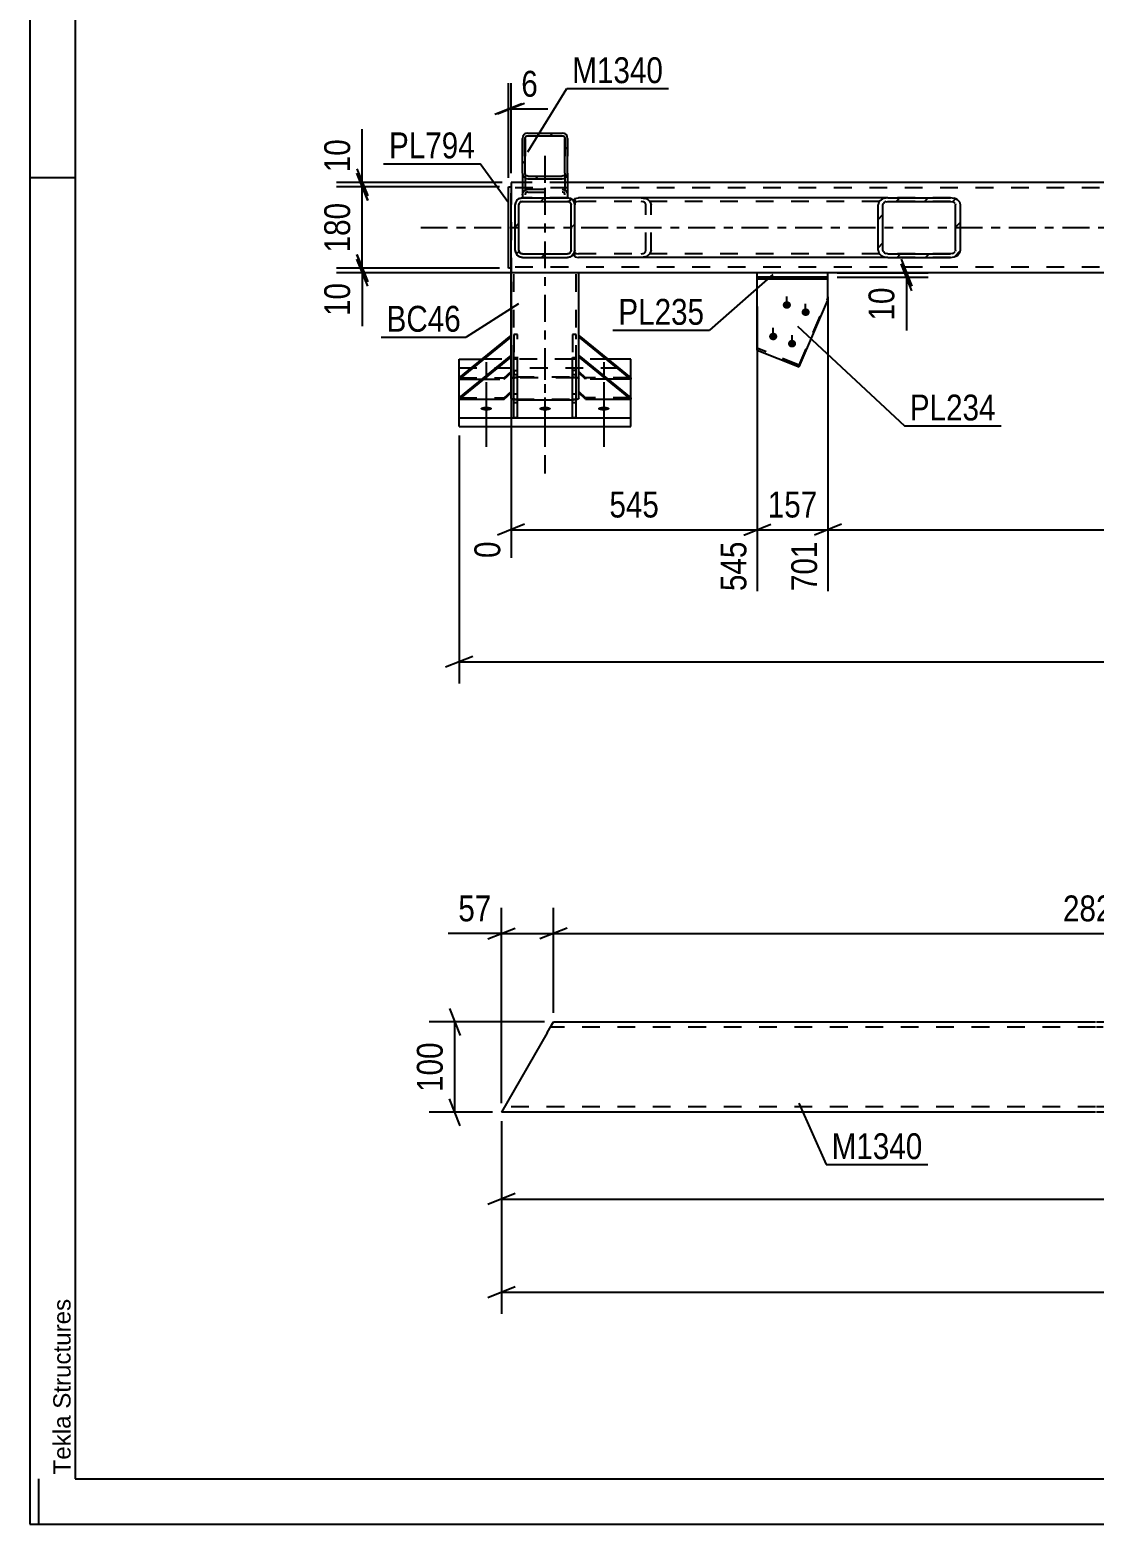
# Model space of a CAD drawing. Header units: millimetres. Extents: x 0 to 841, y 0 to 594.
# Drawn here: x 0 to 117.8, y 0 to 165.4 of the extents above; entities that cross this region are included whole.
import ezdxf

# ---------------------------------------------------------------- set-up
doc = ezdxf.new("R2010")
doc.units = ezdxf.units.MM
doc.linetypes.add('DXK_LINE_DOT2', pattern=[3.9198, 1.9599, -1.9599])
doc.linetypes.add('DXK_LINE_DOT3', pattern=[5.9187, 2.979, -0.9799, 0.9799, -0.9799])
doc.styles.add('Arial', font='arial.ttf', dxfattribs={"height": 0.2})
doc.styles.add('Arial Narrow', font='ARIALN.TTF', dxfattribs={"height": 0.2})

# ---------------------------------------------------------------- blocks, each defined once
blk = doc.blocks.new('Unknown-814407374-1129')
at = {"color": 5, "linetype": 'Continuous'}
for p, q in [((0, 594), (0, 0)), ((5, 589), (5, 5)), ((5, 149), (0, 149)), ((1, 0), (1, 5)), ((5, 5), (836, 5)), ((0, 0), (841, 0))]:
    blk.add_line(p, q, dxfattribs=at)
at = {"color": 174, "linetype": 'Continuous', "style": 'Arial'}
blk.add_text('Tekla Structures', height=1.9102, rotation=90, dxfattribs=at).set_placement((4.5, 5.5))
blk = doc.blocks.new('Part-814407374-3972 - 3832')
at = {"color": 7, "linetype": 'DXK_LINE_DOT2'}
for p, q in [((53.96, 131.65), (53.56, 131.65)), ((53.56, 131.65), (53.56, 127.21)), ((53.96, 127.21), (53.96, 131.65)), ((53.96, 128.92), (53.56, 128.92)), ((53.56, 127.66), (53.96, 127.66)), ((53.56, 127.21), (53.96, 127.21))]:
    blk.add_line(p, q, dxfattribs=at)
blk = doc.blocks.new('Part-814407374-3973 - 3832')
at = {"color": 2, "linetype": 'Continuous'}
for p, q in [((47.51, 126.85), (53.26, 131.55)), ((53.26, 131.41), (47.51, 126.72)), ((47.51, 126.72), (47.51, 126.85)), ((47.51, 126.72), (50.07, 126.72))]:
    blk.add_line(p, q, dxfattribs=at)
at = {"color": 7, "linetype": 'DXK_LINE_DOT2'}
for p, q in [((53.26, 127.42), (53.26, 131.55)), ((52.51, 126.85), (53.26, 127.56)), ((52.51, 126.72), (53.26, 127.42)), ((47.51, 126.85), (52.51, 126.85)), ((50.07, 126.72), (52.51, 126.72)), ((52.51, 126.72), (52.51, 126.85))]:
    blk.add_line(p, q, dxfattribs=at)
blk = doc.blocks.new('Part-814407374-3856 - 3832')
at = {"color": 7, "linetype": 'DXK_LINE_DOT2'}
for p, q in [((80.5, 137.99), (80.5, 138.01)), ((80.5, 138.01), (88.33, 138.01)), ((80.5, 137.99), (80.5, 138.01)), ((88.33, 137.99), (88.33, 138.01)), ((88.33, 137.99), (88.33, 138.01)), ((85.13, 128.27), (88.33, 135.67)), ((85.13, 128.27), (80.5, 130.13)), ((85.13, 128.06), (85.13, 128.27))]:
    blk.add_line(p, q, dxfattribs=at)
at = {"color": 2, "linetype": 'Continuous'}
for p, q in [((80.5, 129.93), (80.5, 137.99)), ((80.5, 137.81), (88.33, 137.81)), ((88.33, 135.46), (88.33, 137.99)), ((85.13, 128.06), (88.33, 135.46)), ((80.5, 129.93), (85.13, 128.06))]:
    blk.add_line(p, q, dxfattribs=at)
blk = doc.blocks.new('Bolt-814407374-3849 - 3832')
at = {"linetype": 'Continuous'}
for points in [[(83.78, 135.34), (83.87, 135.33), (83.96, 135.3), (84.04, 135.26), (84.11, 135.2), (84.17, 135.13), (84.21, 135.05), (84.23, 134.96), (84.23, 134.87), (84.21, 134.79), (84.17, 134.71), (84.11, 134.64), (84.04, 134.58), (83.96, 134.53), (83.87, 134.51), (83.78, 134.5), (83.68, 134.51), (83.6, 134.53), (83.51, 134.58), (83.44, 134.64), (83.39, 134.71), (83.35, 134.79), (83.33, 134.87), (83.33, 134.96), (83.35, 135.05), (83.39, 135.13), (83.44, 135.2), (83.51, 135.26), (83.6, 135.3), (83.68, 135.33)], [(85.86, 134.55), (85.96, 134.54), (86.05, 134.51), (86.13, 134.46), (86.2, 134.41), (86.25, 134.33), (86.29, 134.25), (86.31, 134.17), (86.31, 134.08), (86.29, 133.99), (86.25, 133.91), (86.2, 133.84), (86.13, 133.78), (86.05, 133.74), (85.96, 133.71), (85.86, 133.7), (85.77, 133.71), (85.68, 133.74), (85.6, 133.78), (85.53, 133.84), (85.47, 133.91), (85.43, 133.99), (85.42, 134.08), (85.42, 134.17), (85.43, 134.25), (85.47, 134.33), (85.53, 134.41), (85.6, 134.46), (85.68, 134.51), (85.77, 134.54)], [(82.27, 131.86), (82.37, 131.85), (82.46, 131.82), (82.54, 131.78), (82.61, 131.72), (82.66, 131.65), (82.7, 131.57), (82.72, 131.48), (82.72, 131.39), (82.7, 131.31), (82.66, 131.23), (82.61, 131.15), (82.54, 131.09), (82.46, 131.05), (82.37, 131.02), (82.27, 131.01), (82.18, 131.02), (82.09, 131.05), (82.01, 131.09), (81.94, 131.15), (81.88, 131.23), (81.84, 131.31), (81.82, 131.39), (81.82, 131.48), (81.84, 131.57), (81.88, 131.65), (81.94, 131.72), (82.01, 131.78), (82.09, 131.82), (82.18, 131.85)], [(84.36, 131.06), (84.45, 131.05), (84.54, 131.03), (84.62, 130.98), (84.69, 130.92), (84.75, 130.85), (84.78, 130.77), (84.8, 130.68), (84.8, 130.6), (84.78, 130.51), (84.75, 130.43), (84.69, 130.36), (84.62, 130.3), (84.54, 130.25), (84.45, 130.23), (84.36, 130.22), (84.26, 130.23), (84.17, 130.25), (84.09, 130.3), (84.02, 130.36), (83.97, 130.43), (83.93, 130.51), (83.91, 130.6), (83.91, 130.68), (83.93, 130.77), (83.97, 130.85), (84.02, 130.92), (84.09, 130.98), (84.17, 131.03), (84.26, 131.05)]]:
    blk.add_hatch(color=1, dxfattribs=at).paths.add_polyline_path(points)
at = {"color": 1, "linetype": 'Continuous'}
for p, q in [((83.78, 134.58), (83.78, 135.86)), ((85.86, 133.78), (85.86, 135.06)), ((82.27, 131.09), (82.27, 132.38)), ((84.36, 130.3), (84.36, 131.58))]:
    blk.add_line(p, q, dxfattribs=at)
blk = doc.blocks.new('Bolt-814407374-3850 - 3832')
at = {"linetype": 'Continuous'}
for points in [[(50.51, 123.23), (50.38, 123.23), (50.25, 123.25), (50.13, 123.27), (50.03, 123.3), (49.95, 123.34), (49.89, 123.38), (49.87, 123.43), (49.87, 123.47), (49.89, 123.52), (49.95, 123.56), (50.03, 123.6), (50.13, 123.63), (50.25, 123.65), (50.38, 123.67), (50.51, 123.67), (50.65, 123.67), (50.78, 123.65), (50.89, 123.63), (50.99, 123.6), (51.07, 123.56), (51.13, 123.52), (51.16, 123.47), (51.16, 123.43), (51.13, 123.38), (51.07, 123.34), (50.99, 123.3), (50.89, 123.27), (50.78, 123.25), (50.65, 123.23)], [(57.01, 123.23), (56.88, 123.23), (56.75, 123.25), (56.63, 123.27), (56.53, 123.3), (56.45, 123.34), (56.39, 123.38), (56.37, 123.43), (56.37, 123.47), (56.39, 123.52), (56.45, 123.56), (56.53, 123.6), (56.63, 123.63), (56.75, 123.65), (56.88, 123.67), (57.01, 123.67), (57.15, 123.67), (57.28, 123.65), (57.39, 123.63), (57.49, 123.6), (57.57, 123.56), (57.63, 123.52), (57.66, 123.47), (57.66, 123.43), (57.63, 123.38), (57.57, 123.34), (57.49, 123.3), (57.39, 123.27), (57.28, 123.25), (57.15, 123.23)], [(63.51, 123.23), (63.38, 123.23), (63.25, 123.25), (63.13, 123.27), (63.03, 123.3), (62.95, 123.34), (62.89, 123.38), (62.87, 123.43), (62.87, 123.47), (62.89, 123.52), (62.95, 123.56), (63.03, 123.6), (63.13, 123.63), (63.25, 123.65), (63.38, 123.67), (63.51, 123.67), (63.65, 123.67), (63.78, 123.65), (63.89, 123.63), (63.99, 123.6), (64.07, 123.56), (64.13, 123.52), (64.16, 123.47), (64.16, 123.43), (64.13, 123.38), (64.07, 123.34), (63.99, 123.3), (63.89, 123.27), (63.78, 123.25), (63.65, 123.23)]]:
    blk.add_hatch(color=1, dxfattribs=at).paths.add_polyline_path(points)
at = {"color": 1, "linetype": 'DXK_LINE_DOT2'}
for p, q in [((50.51, 128.6), (50.51, 123.67)), ((57.01, 128.6), (57.01, 123.67)), ((63.51, 128.6), (63.51, 123.67)), ((50.51, 126.38), (50.51, 121.44)), ((63.51, 126.38), (63.51, 121.44))]:
    blk.add_line(p, q, dxfattribs=at)
at = {"color": 1, "linetype": 'Continuous'}
for p, q in [((50.51, 124.15), (50.51, 119.22)), ((57.01, 124.15), (57.01, 119.22)), ((63.51, 124.15), (63.51, 119.22))]:
    blk.add_line(p, q, dxfattribs=at)
blk = doc.blocks.new('Part-814407374-3859 - 3832')
at = {"color": 2, "linetype": 'Continuous'}
for p, q in [((52.96, 138.99), (52.96, 147.99)), ((52.96, 147.99), (53.26, 147.99)), ((53.26, 138.99), (52.96, 138.99))]:
    blk.add_line(p, q, dxfattribs=at)
at = {"color": 7, "linetype": 'DXK_LINE_DOT2'}
blk.add_line((53.26, 147.99), (53.26, 138.99), dxfattribs=at)
blk = doc.blocks.new('Part-814407374-3874 - 3832')
at = {"color": 2, "linetype": 'Continuous'}
for p, q in [((80.5, 137.99), (80.5, 138.49)), ((88.33, 137.99), (80.5, 137.99)), ((88.33, 137.99), (88.33, 138.49))]:
    blk.add_line(p, q, dxfattribs=at)
at = {"color": 7, "linetype": 'DXK_LINE_DOT2'}
blk.add_line((88.33, 138.49), (80.5, 138.49), dxfattribs=at)
blk = doc.blocks.new('Part-814407374-3877 - 3832')
at = {"color": 2, "linetype": 'Continuous'}
for p, q in [((47.51, 121.48), (47.51, 128.92)), ((47.51, 128.92), (50.04, 128.92)), ((66.51, 128.92), (63.98, 128.92)), ((66.51, 121.48), (66.51, 128.92)), ((47.51, 122.42), (66.51, 122.42)), ((47.51, 121.48), (66.51, 121.48))]:
    blk.add_line(p, q, dxfattribs=at)
at = {"color": 7, "linetype": 'DXK_LINE_DOT2'}
for p, q in [((47.51, 127.98), (66.51, 127.98)), ((63.98, 128.92), (50.04, 128.92))]:
    blk.add_line(p, q, dxfattribs=at)
blk = doc.blocks.new('Part-814407374-3882 - 3832')
at = {"linetype": 'Continuous'}
h = blk.add_hatch(dxfattribs=at)
h.set_pattern_fill('', scale=0.7, style=0, pattern_type=0)
h.set_pattern_definition([(45, (59.1412, 148.9255), (-1.57154, 1.57154), [])])
h.paths.add_polyline_path([(58.91, 148.88), (59.14, 148.93), (59.34, 149.06), (59.47, 149.26), (59.51, 149.49), (59.51, 153.35), (59.47, 153.58), (59.34, 153.78), (59.14, 153.91), (58.91, 153.95), (55.11, 153.95), (54.88, 153.91), (54.69, 153.78), (54.56, 153.58), (54.51, 153.35), (54.51, 149.49), (54.56, 149.26), (54.69, 149.06), (54.88, 148.93), (55.11, 148.88)])
h.paths.add_polyline_path([(55, 149.21), (54.9, 149.27), (54.83, 149.37), (54.81, 149.49), (54.81, 153.35), (54.83, 153.46), (54.9, 153.56), (55, 153.63), (55.11, 153.65), (58.91, 153.65), (59.03, 153.63), (59.12, 153.56), (59.19, 153.46), (59.21, 153.35), (59.21, 149.49), (59.19, 149.37), (59.12, 149.27), (59.03, 149.21), (58.91, 149.18), (55.11, 149.18)])
at = {"color": 2, "linetype": 'Continuous'}
for p, q in [((55.11, 153.95), (54.88, 153.91)), ((55.11, 153.95), (58.91, 153.95)), ((59.14, 153.91), (58.91, 153.95)), ((54.56, 153.58), (54.51, 153.35)), ((54.51, 149.49), (54.51, 153.35)), ((54.81, 153.35), (54.83, 153.46)), ((54.81, 149.49), (54.81, 153.35)), ((54.83, 153.46), (54.9, 153.56)), ((54.9, 153.56), (55, 153.63)), ((55, 153.63), (55.11, 153.65)), ((55.11, 153.65), (58.91, 153.65)), ((58.91, 153.65), (59.03, 153.63)), ((59.03, 153.63), (59.12, 153.56)), ((59.12, 153.56), (59.19, 153.46)), ((59.19, 153.46), (59.21, 153.35)), ((59.21, 149.49), (59.21, 153.35)), ((59.51, 153.35), (59.47, 153.58)), ((59.51, 149.49), (59.51, 153.35)), ((54.51, 149.49), (54.51, 146.79)), ((54.51, 149.49), (54.56, 149.26)), ((54.83, 149.37), (54.81, 149.49)), ((54.9, 149.27), (54.83, 149.37)), ((54.88, 148.93), (55.11, 148.88)), ((55, 149.21), (54.9, 149.27)), ((55.11, 149.18), (55, 149.21)), ((55.11, 149.18), (58.91, 149.18)), ((55.11, 148.88), (58.91, 148.88)), ((59.03, 149.21), (58.91, 149.18)), ((58.91, 148.88), (59.14, 148.93)), ((59.12, 149.27), (59.03, 149.21)), ((59.19, 149.37), (59.12, 149.27)), ((59.21, 149.49), (59.19, 149.37)), ((59.47, 149.26), (59.51, 149.49)), ((59.51, 149.49), (59.51, 146.79))]:
    blk.add_line(p, q, dxfattribs=at)
at = {"color": 7, "linetype": 'DXK_LINE_DOT2'}
for p, q in [((54.51, 153.35), (54.51, 149.49)), ((54.81, 153.35), (54.81, 146.79)), ((59.21, 153.35), (59.21, 146.79)), ((59.51, 153.35), (59.51, 149.49)), ((54.51, 147.11), (54.56, 147.34)), ((54.83, 147.23), (54.81, 147.11)), ((54.9, 147.33), (54.83, 147.23)), ((54.88, 147.67), (55.11, 147.72)), ((55, 147.39), (54.9, 147.33)), ((55.11, 147.41), (55, 147.39)), ((55.11, 147.72), (58.91, 147.72)), ((55.11, 147.41), (58.91, 147.41)), ((58.91, 147.72), (59.14, 147.67)), ((59.03, 147.39), (58.91, 147.41)), ((59.12, 147.33), (59.03, 147.39)), ((59.19, 147.23), (59.12, 147.33)), ((59.21, 147.11), (59.19, 147.23)), ((59.47, 147.34), (59.51, 147.11)), ((59.51, 146.79), (54.51, 146.79))]:
    blk.add_line(p, q, dxfattribs=at)
at = {"color": 7, "linetype": 'DXK_LINE_DOT3'}
blk.add_line((57.01, 151.42), (57.01, 145.07), dxfattribs=at)
at = {"color": 2, "linetype": 'Continuous'}
for centre, start, end in [((55.12, 153.35), 112.9298, 157.9253), ((58.91, 153.35), 22.0747, 67.0702), ((55.12, 149.48), 202.0747, 247.0702), ((58.91, 149.48), 292.9298, 337.9253)]:
    blk.add_arc(centre, 0.605, start, end, dxfattribs=at)
at = {"color": 7, "linetype": 'DXK_LINE_DOT2'}
for centre, start, end in [((55.12, 147.12), 112.9298, 157.9253), ((58.91, 147.12), 22.0747, 67.0702)]:
    blk.add_arc(centre, 0.605, start, end, dxfattribs=at)
blk = doc.blocks.new('Part-814407374-3922 - 3832')
at = {"color": 7, "linetype": 'DXK_LINE_DOT3'}
blk.add_line((57.01, 147.88), (57.01, 116.28), dxfattribs=at)
at = {"color": 2, "linetype": 'Continuous'}
for p, q in [((53.26, 129.29), (53.26, 138.49)), ((60.76, 129.29), (60.76, 138.49)), ((53.26, 124.6), (53.26, 125.2)), ((53.31, 124.52), (53.26, 124.6)), ((53.44, 124.45), (53.31, 124.52)), ((53.56, 124.42), (53.44, 124.45)), ((60.06, 124.39), (53.96, 124.39)), ((60.59, 124.45), (60.46, 124.42)), ((60.72, 124.52), (60.59, 124.45)), ((60.76, 124.6), (60.72, 124.52)), ((60.76, 124.6), (60.76, 125.2))]:
    blk.add_line(p, q, dxfattribs=at)
at = {"color": 7, "linetype": 'DXK_LINE_DOT2'}
for p, q in [((60.76, 138.49), (53.26, 138.49)), ((53.56, 124.6), (53.56, 138.49)), ((60.46, 124.6), (60.46, 138.49)), ((53.26, 125.2), (53.26, 129.29)), ((60.76, 125.2), (60.76, 129.29)), ((53.26, 126.75), (53.31, 126.83)), ((53.31, 126.83), (53.44, 126.9)), ((53.44, 126.9), (53.63, 126.94)), ((53.58, 126.79), (53.56, 126.75)), ((53.65, 126.82), (53.58, 126.79)), ((53.63, 126.94), (53.86, 126.96)), ((53.75, 126.84), (53.65, 126.82)), ((53.86, 126.85), (53.75, 126.84)), ((53.86, 126.96), (60.16, 126.96)), ((60.16, 126.85), (53.86, 126.85)), ((60.16, 126.96), (60.39, 126.94)), ((60.28, 126.84), (60.16, 126.85)), ((60.37, 126.82), (60.28, 126.84)), ((60.44, 126.79), (60.37, 126.82)), ((60.39, 126.94), (60.59, 126.9)), ((60.46, 126.75), (60.44, 126.79)), ((60.59, 126.9), (60.72, 126.83)), ((60.72, 126.83), (60.76, 126.75)), ((53.56, 124.6), (53.58, 124.56)), ((53.63, 124.41), (53.56, 124.42)), ((53.58, 124.56), (53.65, 124.52)), ((53.86, 124.39), (53.63, 124.41)), ((53.65, 124.52), (53.75, 124.5)), ((53.75, 124.5), (53.86, 124.49)), ((53.86, 124.49), (60.16, 124.49)), ((53.96, 124.39), (53.86, 124.39)), ((60.16, 124.39), (60.06, 124.39)), ((60.16, 124.49), (60.28, 124.5)), ((60.39, 124.41), (60.16, 124.39)), ((60.28, 124.5), (60.37, 124.52)), ((60.37, 124.52), (60.44, 124.56)), ((60.46, 124.42), (60.39, 124.41)), ((60.44, 124.56), (60.46, 124.6))]:
    blk.add_line(p, q, dxfattribs=at)
blk = doc.blocks.new('Part-814407374-3927 - 3832')
at = {"color": 2, "linetype": 'Continuous'}
for p, q in [((53.26, 148.49), (53.26, 147.29)), ((54.51, 148.49), (53.26, 148.49)), ((53.26, 139.69), (53.26, 147.29)), ((220.31, 148.49), (59.51, 148.49)), ((233.91, 148.49), (220.41, 148.49)), ((53.26, 138.49), (53.26, 139.69)), ((220.31, 138.49), (53.26, 138.49)), ((227.91, 138.49), (220.41, 138.49)), ((233.91, 138.49), (233.16, 138.49))]:
    blk.add_line(p, q, dxfattribs=at)
at = {"color": 7, "linetype": 'DXK_LINE_DOT2'}
for p, q in [((53.26, 148.49), (53.26, 148.13)), ((220.31, 147.89), (53.26, 147.89)), ((59.51, 148.49), (54.51, 148.49)), ((233.91, 147.89), (220.41, 147.89)), ((233.91, 148.49), (233.91, 138.49)), ((53.26, 139.69), (53.26, 138.58)), ((220.31, 139.09), (53.26, 139.09)), ((233.91, 139.09), (220.41, 139.09)), ((233.16, 138.49), (227.91, 138.49))]:
    blk.add_line(p, q, dxfattribs=at)
at = {"color": 7, "linetype": 'DXK_LINE_DOT3'}
for p, q in [((43.26, 143.49), (220.31, 143.49)), ((220.41, 143.49), (243.91, 143.49))]:
    blk.add_line(p, q, dxfattribs=at)
blk = doc.blocks.new('Part-814407374-3944 - 3832')
at = {"linetype": 'Continuous'}
h = blk.add_hatch(dxfattribs=at)
h.set_pattern_fill('', scale=0.7, style=0, pattern_type=0)
h.set_pattern_definition([(45, (102.3138, 140.2461), (-1.57154, 1.57154), [])])
h.paths.add_polyline_path([(101.89, 140.19), (102.31, 140.25), (102.67, 140.42), (102.91, 140.68), (103, 140.99), (103, 145.99), (102.91, 146.29), (102.67, 146.55), (102.31, 146.72), (101.89, 146.79), (94.97, 146.79), (94.55, 146.72), (94.19, 146.55), (93.95, 146.29), (93.87, 145.99), (93.87, 140.99), (93.95, 140.68), (94.19, 140.42), (94.55, 140.25), (94.97, 140.19)])
h.paths.add_polyline_path([(94.76, 140.62), (94.58, 140.7), (94.46, 140.83), (94.42, 140.99), (94.42, 145.99), (94.46, 146.14), (94.58, 146.27), (94.76, 146.35), (94.97, 146.39), (101.89, 146.39), (102.1, 146.35), (102.28, 146.27), (102.4, 146.14), (102.44, 145.99), (102.44, 140.99), (102.4, 140.83), (102.28, 140.7), (102.1, 140.62), (101.89, 140.59), (94.97, 140.59)])
at = {"color": 2, "linetype": 'Continuous'}
for p, q in [((60.3, 146.72), (60.72, 146.79)), ((60.31, 146.25), (60.3, 146.72)), ((60.31, 146.55), (60.3, 146.72)), ((60.31, 146.55), (60.31, 145.99)), ((94.97, 146.79), (60.72, 146.79)), ((93.95, 146.29), (93.87, 145.99)), ((93.87, 140.99), (93.87, 145.99)), ((94.42, 145.99), (94.46, 146.14)), ((94.42, 140.99), (94.42, 145.99)), ((94.97, 146.79), (94.55, 146.72)), ((94.76, 146.35), (94.97, 146.39)), ((94.97, 146.79), (101.89, 146.79)), ((94.97, 146.39), (101.89, 146.39)), ((102.31, 146.72), (101.89, 146.79)), ((101.89, 146.39), (102.1, 146.35)), ((102.4, 146.14), (102.44, 145.99)), ((102.44, 140.99), (102.44, 145.99)), ((103, 145.99), (102.91, 146.29)), ((103, 140.99), (103, 145.99)), ((60.3, 140.25), (60.31, 140.72)), ((60.31, 140.68), (60.31, 140.99)), ((60.31, 140.42), (60.31, 140.68)), ((93.87, 140.99), (93.95, 140.68)), ((94.46, 140.83), (94.42, 140.99)), ((94.97, 140.59), (94.76, 140.62)), ((94.97, 140.59), (101.89, 140.59)), ((102.1, 140.62), (101.89, 140.59)), ((102.44, 140.99), (102.4, 140.83)), ((102.91, 140.68), (103, 140.99)), ((60.3, 140.25), (60.31, 140.42)), ((60.3, 140.25), (60.72, 140.19)), ((94.97, 140.19), (60.72, 140.19)), ((94.55, 140.25), (94.97, 140.19)), ((94.97, 140.19), (101.89, 140.19)), ((101.89, 140.19), (102.31, 140.25))]:
    blk.add_line(p, q, dxfattribs=at)
at = {"color": 7, "linetype": 'DXK_LINE_DOT2'}
for p, q in [((60.33, 146.27), (60.31, 146.25)), ((60.31, 140.99), (60.31, 145.99)), ((60.51, 146.35), (60.33, 146.27)), ((60.72, 146.39), (60.51, 146.35)), ((101.89, 146.39), (60.72, 146.39)), ((67.64, 146.79), (68.06, 146.72)), ((67.85, 146.35), (67.64, 146.39)), ((68.19, 145.99), (68.15, 146.14)), ((68.19, 140.99), (68.19, 145.99)), ((68.66, 146.29), (68.75, 145.99)), ((68.75, 140.99), (68.75, 145.99)), ((101.89, 146.79), (94.97, 146.79)), ((60.31, 140.72), (60.33, 140.7)), ((60.33, 140.7), (60.51, 140.62)), ((60.51, 140.62), (60.72, 140.59)), ((101.89, 140.59), (60.72, 140.59)), ((67.64, 140.59), (67.85, 140.62)), ((68.15, 140.83), (68.19, 140.99)), ((68.75, 140.99), (68.66, 140.68)), ((68.06, 140.25), (67.64, 140.19)), ((101.89, 140.19), (94.97, 140.19))]:
    blk.add_line(p, q, dxfattribs=at)
for centre, radius, start, end in [((67.73, 145.87), 0.505, 32.6712, 75.6111), ((67.81, 145.75), 1.01, 32.6712, 75.6111), ((67.73, 141.1), 0.505, 284.3889, 327.3288), ((67.81, 141.22), 1.01, 284.3889, 327.3288)]:
    blk.add_arc(centre, radius, start, end, dxfattribs=at)
at = {"color": 2, "linetype": 'Continuous'}
for centre, radius, start, end in [((94.8, 145.75), 1.01, 104.3889, 147.3288), ((94.89, 145.87), 0.505, 104.3889, 147.3288), ((101.98, 145.87), 0.505, 32.6712, 75.6111), ((102.06, 145.75), 1.01, 32.6712, 75.6111), ((94.8, 141.22), 1.01, 212.6712, 255.6111), ((94.89, 141.1), 0.505, 212.6712, 255.6111), ((101.98, 141.1), 0.505, 284.3889, 327.3288), ((102.06, 141.22), 1.01, 284.3889, 327.3288)]:
    blk.add_arc(centre, radius, start, end, dxfattribs=at)
blk = doc.blocks.new('Part-814407374-3948 - 3832')
at = {"linetype": 'Continuous'}
h = blk.add_hatch(dxfattribs=at)
h.set_pattern_fill('', scale=0.7, style=0, pattern_type=0)
h.set_pattern_definition([(45, (59.8178, 140.2461), (-1.57154, 1.57154), [])])
h.paths.add_polyline_path([(59.51, 140.19), (59.82, 140.25), (60.08, 140.42), (60.25, 140.68), (60.31, 140.99), (60.31, 145.99), (60.25, 146.29), (60.08, 146.55), (59.82, 146.72), (59.51, 146.79), (54.51, 146.79), (54.21, 146.72), (53.95, 146.55), (53.77, 146.29), (53.71, 145.99), (53.71, 140.99), (53.77, 140.68), (53.95, 140.42), (54.21, 140.25), (54.51, 140.19)])
h.paths.add_polyline_path([(54.36, 140.62), (54.23, 140.7), (54.14, 140.83), (54.11, 140.99), (54.11, 145.99), (54.14, 146.14), (54.23, 146.27), (54.36, 146.35), (54.51, 146.39), (59.51, 146.39), (59.66, 146.35), (59.79, 146.27), (59.88, 146.14), (59.91, 145.99), (59.91, 140.99), (59.88, 140.83), (59.79, 140.7), (59.66, 140.62), (59.51, 140.59), (54.51, 140.59)])
at = {"color": 7, "linetype": 'DXK_LINE_DOT2'}
for p, q in [((53.71, 145.99), (53.77, 146.29)), ((53.71, 140.99), (53.71, 145.99)), ((54.14, 146.14), (54.11, 145.99)), ((54.11, 140.99), (54.11, 145.99)), ((54.21, 146.72), (54.51, 146.79)), ((54.51, 146.39), (54.36, 146.35)), ((54.51, 146.79), (59.51, 146.79)), ((54.51, 146.39), (59.51, 146.39)), ((59.51, 146.79), (59.82, 146.72)), ((59.66, 146.35), (59.51, 146.39)), ((59.91, 145.99), (59.88, 146.14)), ((59.91, 140.99), (59.91, 145.99)), ((60.25, 146.29), (60.31, 145.99)), ((60.31, 140.99), (60.31, 145.99)), ((53.77, 140.68), (53.71, 140.99)), ((54.11, 140.99), (54.14, 140.83)), ((54.36, 140.62), (54.51, 140.59)), ((54.51, 140.59), (59.51, 140.59)), ((59.51, 140.59), (59.66, 140.62)), ((59.88, 140.83), (59.91, 140.99)), ((60.31, 140.99), (60.25, 140.68)), ((54.51, 140.19), (54.21, 140.25)), ((54.51, 140.19), (59.51, 140.19)), ((59.82, 140.25), (59.51, 140.19))]:
    blk.add_line(p, q, dxfattribs=at)
at = {"color": 2, "linetype": 'Continuous'}
for p, q in [((53.77, 146.29), (53.71, 145.99)), ((53.71, 140.99), (53.71, 145.99)), ((54.11, 145.99), (54.14, 146.14)), ((54.11, 140.99), (54.11, 145.99)), ((54.51, 146.79), (54.21, 146.72)), ((54.36, 146.35), (54.51, 146.39)), ((54.51, 146.79), (59.51, 146.79)), ((54.51, 146.39), (59.51, 146.39)), ((59.82, 146.72), (59.51, 146.79)), ((59.51, 146.39), (59.66, 146.35)), ((59.88, 146.14), (59.91, 145.99)), ((59.91, 140.99), (59.91, 145.99)), ((60.31, 145.99), (60.25, 146.29)), ((60.31, 140.99), (60.31, 145.99)), ((53.71, 140.99), (53.77, 140.68)), ((54.14, 140.83), (54.11, 140.99)), ((54.51, 140.59), (54.36, 140.62)), ((54.51, 140.59), (59.51, 140.59)), ((59.66, 140.62), (59.51, 140.59)), ((59.91, 140.99), (59.88, 140.83)), ((60.25, 140.68), (60.31, 140.99)), ((54.21, 140.25), (54.51, 140.19)), ((54.51, 140.19), (59.51, 140.19)), ((59.51, 140.19), (59.82, 140.25))]:
    blk.add_line(p, q, dxfattribs=at)
at = {"color": 7, "linetype": 'DXK_LINE_DOT2'}
for centre, radius, start, end in [((54.51, 145.99), 0.8, 112.5, 157.5), ((54.51, 145.99), 0.4, 112.5, 157.5), ((59.51, 145.99), 0.4, 22.5, 67.5), ((59.51, 145.99), 0.8, 22.5, 67.5), ((54.51, 140.99), 0.8, 202.5, 247.5), ((54.51, 140.99), 0.4, 202.5, 247.5), ((59.51, 140.99), 0.4, 292.5, 337.5), ((59.51, 140.99), 0.8, 292.5, 337.5)]:
    blk.add_arc(centre, radius, start, end, dxfattribs=at)
at = {"color": 2, "linetype": 'Continuous'}
for centre, radius, start, end in [((54.51, 145.99), 0.8, 112.5, 157.5), ((54.51, 145.99), 0.4, 112.5, 157.5), ((59.51, 145.99), 0.4, 22.5, 67.5), ((59.51, 145.99), 0.8, 22.5, 67.5), ((54.51, 140.99), 0.8, 202.5, 247.5), ((54.51, 140.99), 0.4, 202.5, 247.5), ((59.51, 140.99), 0.4, 292.5, 337.5), ((59.51, 140.99), 0.8, 292.5, 337.5)]:
    blk.add_arc(centre, radius, start, end, dxfattribs=at)
blk = doc.blocks.new('Part-814407374-3954 - 3832')
at = {"color": 2, "linetype": 'Continuous'}
for p, q in [((60.76, 129.33), (66.51, 124.63)), ((60.76, 125.2), (60.76, 129.29)), ((66.51, 124.49), (60.76, 129.19)), ((61.51, 124.49), (60.76, 125.2)), ((61.51, 124.49), (66.51, 124.49)), ((66.51, 124.63), (66.51, 124.49))]:
    blk.add_line(p, q, dxfattribs=at)
at = {"color": 7, "linetype": 'DXK_LINE_DOT2'}
for p, q in [((60.76, 129.33), (60.76, 129.29)), ((60.76, 129.29), (60.76, 129.33)), ((60.76, 125.33), (61.51, 124.63)), ((66.51, 124.63), (61.51, 124.63)), ((61.51, 124.63), (61.51, 124.49))]:
    blk.add_line(p, q, dxfattribs=at)
blk = doc.blocks.new('Part-814407374-3959 - 3832')
at = {"color": 2, "linetype": 'Continuous'}
for p, q in [((47.51, 124.63), (53.26, 129.33)), ((53.26, 129.19), (47.51, 124.49)), ((53.26, 125.2), (53.26, 129.29)), ((47.51, 124.49), (47.51, 124.63)), ((47.51, 124.49), (52.51, 124.49)), ((52.51, 124.49), (53.26, 125.2))]:
    blk.add_line(p, q, dxfattribs=at)
at = {"color": 7, "linetype": 'DXK_LINE_DOT2'}
for p, q in [((53.26, 129.33), (53.26, 129.29)), ((53.26, 129.29), (53.26, 129.33)), ((47.51, 124.63), (52.51, 124.63)), ((52.51, 124.63), (53.26, 125.33)), ((52.51, 124.49), (52.51, 124.63))]:
    blk.add_line(p, q, dxfattribs=at)
blk = doc.blocks.new('Part-814407374-3963 - 3832')
at = {"color": 2, "linetype": 'Continuous'}
for p, q in [((60.06, 122.42), (60.06, 129.09)), ((60.06, 129.09), (60.46, 129.09)), ((60.46, 122.42), (60.46, 129.09)), ((60.46, 122.42), (60.06, 122.42))]:
    blk.add_line(p, q, dxfattribs=at)
at = {"color": 7, "linetype": 'DXK_LINE_DOT2'}
for p, q in [((60.06, 125.09), (60.46, 125.09)), ((60.06, 124.13), (60.46, 124.13))]:
    blk.add_line(p, q, dxfattribs=at)
blk = doc.blocks.new('Part-814407374-3966 - 3832')
at = {"color": 2, "linetype": 'Continuous'}
for p, q in [((53.56, 122.42), (53.56, 129.09)), ((53.56, 129.09), (53.96, 129.09)), ((53.96, 122.42), (53.96, 129.09)), ((53.96, 122.42), (53.56, 122.42))]:
    blk.add_line(p, q, dxfattribs=at)
at = {"color": 7, "linetype": 'DXK_LINE_DOT2'}
for p, q in [((53.56, 125.09), (53.96, 125.09)), ((53.56, 124.13), (53.96, 124.13))]:
    blk.add_line(p, q, dxfattribs=at)
blk = doc.blocks.new('Part-814407374-3969 - 3832')
at = {"color": 7, "linetype": 'DXK_LINE_DOT2'}
for p, q in [((60.46, 131.65), (60.06, 131.65)), ((60.06, 131.65), (60.06, 127.21)), ((60.46, 127.21), (60.46, 131.65)), ((60.46, 128.92), (60.06, 128.92)), ((60.46, 127.66), (60.06, 127.66)), ((60.06, 127.21), (60.46, 127.21))]:
    blk.add_line(p, q, dxfattribs=at)
blk = doc.blocks.new('Part-814407374-3974 - 3832')
at = {"color": 2, "linetype": 'Continuous'}
for p, q in [((60.76, 131.55), (66.51, 126.85)), ((66.51, 126.72), (60.76, 131.41)), ((66.51, 126.72), (63.96, 126.72)), ((66.51, 126.85), (66.51, 126.72))]:
    blk.add_line(p, q, dxfattribs=at)
at = {"color": 7, "linetype": 'DXK_LINE_DOT2'}
for p, q in [((60.76, 127.42), (60.76, 131.55)), ((60.76, 127.56), (61.51, 126.85)), ((61.51, 126.72), (60.76, 127.42)), ((66.51, 126.85), (61.51, 126.85)), ((61.51, 126.85), (61.51, 126.72)), ((63.96, 126.72), (61.51, 126.72))]:
    blk.add_line(p, q, dxfattribs=at)
blk = doc.blocks.new('Part-814407374-18674 - 18673')
at = {"color": 2, "linetype": 'Continuous'}
for p, q in [((57.26, 54.38), (57.95, 55.58)), ((57.95, 55.58), (117.95, 55.58)), ((118.05, 55.58), (178.05, 55.58)), ((224.92, 47.42), (178.05, 55.58)), ((57.26, 54.38), (52.2, 45.58)), ((224.92, 47.42), (224.6, 45.58)), ((117.95, 45.58), (52.2, 45.58)), ((224.6, 45.58), (118.05, 45.58))]:
    blk.add_line(p, q, dxfattribs=at)
at = {"color": 7, "linetype": 'DXK_LINE_DOT2'}
for p, q in [((117.95, 54.98), (57.6, 54.98)), ((57.74, 55.22), (57.95, 55.58)), ((181.49, 54.98), (118.05, 54.98)), ((117.95, 46.18), (52.55, 46.18)), ((224.71, 46.18), (118.05, 46.18))]:
    blk.add_line(p, q, dxfattribs=at)
blk = doc.blocks.new('StraightDimension-814407374-4121 - 3832')
at = {"color": 7, "linetype": 'Continuous'}
for p, q in [((51.96, 138.99), (33.94, 138.99)), ((36.19, 140.49), (37.39, 137.49)), ((37.39, 136.99), (36.19, 139.99)), ((36.79, 138.49), (36.79, 138.99)), ((163.54, 138.49), (33.94, 138.49))]:
    blk.add_line(p, q, dxfattribs=at)
at = {"color": 0}
blk.add_wipeout([(36.04, 137.96), (31.84, 137.96), (31.84, 133.1), (36.04, 133.1)], dxfattribs=at)
at = {"color": 7, "linetype": 'Continuous'}
blk.add_line((36.79, 138.49), (36.79, 132.58), dxfattribs=at)
blk.add_line((36.79, 138.49), (36.79, 132.58), dxfattribs=at)
at = {"color": 3, "style": 'Arial Narrow'}
blk.add_text('10', height=2.863, rotation=90.0002, dxfattribs=at).set_placement((35.44, 133.7))
blk = doc.blocks.new('StraightDimension-814407374-20955 - 3832')
at = {"color": 7, "linetype": 'Continuous'}
for p, q in [((52.96, 148.99), (52.96, 159.47)), ((53.26, 149.49), (53.26, 159.47)), ((51.46, 156.02), (54.46, 157.22)), ((54.76, 157.22), (51.76, 156.02)), ((52.96, 156.62), (53.26, 156.62))]:
    blk.add_line(p, q, dxfattribs=at)
at = {"color": 0}
blk.add_wipeout([(56.81, 157.37), (56.81, 161.57), (53.79, 161.57), (53.79, 157.37)], dxfattribs=at)
at = {"color": 7, "linetype": 'Continuous'}
blk.add_line((53.26, 156.62), (57.34, 156.62), dxfattribs=at)
blk.add_line((53.26, 156.62), (57.34, 156.62), dxfattribs=at)
at = {"color": 3, "style": 'Arial Narrow'}
blk.add_text('6', height=2.86, dxfattribs=at).set_placement((54.39, 157.97))
blk = doc.blocks.new('StraightDimension-814407374-4115 - 3832')
at = {"color": 7, "linetype": 'Continuous'}
for p, q in [((235.16, 131.49), (235.16, 93.03)), ((47.51, 120.48), (47.51, 93.03)), ((49.01, 96.03), (46.01, 94.83)), ((233.66, 94.83), (236.66, 96.03)), ((47.51, 95.43), (235.16, 95.43))]:
    blk.add_line(p, q, dxfattribs=at)
at = {"color": 0}
blk.add_wipeout([(146.38, 96.18), (146.38, 100.38), (136.29, 100.38), (136.29, 96.18)], dxfattribs=at)
at = {"color": 3, "style": 'Arial'}
blk.add_text('4591', height=2.865, dxfattribs=at).set_placement((136.89, 96.78))
blk = doc.blocks.new('StraightDimension-814407374-21122 - 3832')
at = {"color": 7, "linetype": 'Continuous'}
for p, q in [((88.33, 135.84), (88.33, 103.26)), ((80.5, 134.75), (80.5, 103.26)), ((79, 109.45), (82, 110.65)), ((80.5, 110.05), (88.33, 110.05)), ((89.83, 110.65), (86.83, 109.45))]:
    blk.add_line(p, q, dxfattribs=at)
at = {"color": 0}
blk.add_wipeout([(87.76, 110.8), (87.76, 115), (81.07, 115), (81.07, 110.8)], dxfattribs=at)
at = {"color": 0, "linetype": 'Continuous'}
blk.add_wipeout([(87.73, 109.35), (83.53, 109.35), (83.53, 102.66), (87.73, 102.66)], dxfattribs=at)
at = {"color": 3, "style": 'Arial Narrow'}
blk.add_text('157', height=2.863, dxfattribs=at).set_placement((81.67, 111.4))
at = {"color": 3, "linetype": 'Continuous', "style": 'Arial Narrow'}
blk.add_text('701', height=2.863, rotation=90.0002, dxfattribs=at).set_placement((87.13, 103.26))
blk = doc.blocks.new('StraightDimension-814407374-4142 - 3832')
at = {"color": 7, "linetype": 'Continuous'}
for p, q in [((36.19, 149.99), (37.39, 146.99)), ((37.39, 146.49), (36.19, 149.49)), ((52.26, 148.49), (33.94, 148.49)), ((51.96, 147.99), (33.94, 147.99)), ((36.79, 147.99), (36.79, 148.49))]:
    blk.add_line(p, q, dxfattribs=at)
at = {"color": 0}
blk.add_wipeout([(36.04, 153.87), (31.84, 153.87), (31.84, 149.01), (36.04, 149.01)], dxfattribs=at)
at = {"color": 7, "linetype": 'Continuous'}
blk.add_line((36.79, 148.49), (36.79, 154.39), dxfattribs=at)
blk.add_line((36.79, 148.49), (36.79, 154.39), dxfattribs=at)
at = {"color": 3, "style": 'Arial Narrow'}
blk.add_text('10', height=2.863, rotation=90.0002, dxfattribs=at).set_placement((35.44, 149.61))
blk = doc.blocks.new('StraightDimension-814407374-4132 - 3832')
at = {"color": 7, "linetype": 'Continuous'}
for p, q in [((36.19, 149.49), (37.39, 146.49)), ((51.96, 147.99), (33.94, 147.99)), ((36.79, 138.99), (36.79, 147.99)), ((51.96, 138.99), (33.94, 138.99)), ((37.39, 137.49), (36.19, 140.49))]:
    blk.add_line(p, q, dxfattribs=at)
at = {"color": 0}
blk.add_wipeout([(36.04, 146.83), (31.84, 146.83), (31.84, 140.14), (36.04, 140.14)], dxfattribs=at)
at = {"color": 3, "style": 'Arial Narrow'}
blk.add_text('180', height=2.863, rotation=90.0002, dxfattribs=at).set_placement((35.44, 140.74))
blk = doc.blocks.new('StraightDimension-814407374-20966 - 3832')
at = {"color": 7, "linetype": 'Continuous'}
for p, q in [((96.43, 139.99), (97.63, 136.99)), ((97.63, 136.49), (96.43, 139.49)), ((89.33, 138.49), (99.43, 138.49)), ((89.33, 137.99), (99.43, 137.99)), ((97.03, 137.99), (97.03, 138.49))]:
    blk.add_line(p, q, dxfattribs=at)
at = {"color": 0}
blk.add_wipeout([(96.28, 137.46), (92.08, 137.46), (92.08, 132.6), (96.28, 132.6)], dxfattribs=at)
at = {"color": 7, "linetype": 'Continuous'}
blk.add_line((97.03, 137.99), (97.03, 132.08), dxfattribs=at)
blk.add_line((97.03, 137.99), (97.03, 132.08), dxfattribs=at)
at = {"color": 3, "style": 'Arial Narrow'}
blk.add_text('10', height=2.863, rotation=90.0002, dxfattribs=at).set_placement((95.68, 133.2))
blk = doc.blocks.new('StraightDimension-814407374-21121 - 3832')
at = {"color": 7, "linetype": 'Continuous'}
for p, q in [((233.91, 137.49), (233.91, 101.43)), ((88.33, 135.84), (88.33, 103.26)), ((89.83, 110.65), (86.83, 109.45)), ((88.33, 110.05), (233.91, 110.05)), ((232.41, 109.45), (235.41, 110.65))]:
    blk.add_line(p, q, dxfattribs=at)
at = {"color": 0}
blk.add_wipeout([(165.38, 110.8), (165.38, 115), (156.87, 115), (156.87, 110.8)], dxfattribs=at)
at = {"color": 0, "linetype": 'Continuous'}
blk.add_wipeout([(233.31, 109.35), (229.11, 109.35), (229.11, 100.83), (233.31, 100.83)], dxfattribs=at)
at = {"color": 3, "style": 'Arial Narrow'}
blk.add_text('3750', height=2.863, dxfattribs=at).set_placement((157.47, 111.4))
at = {"color": 3, "linetype": 'Continuous', "style": 'Arial Narrow'}
blk.add_text('4451', height=2.863, rotation=90.0002, dxfattribs=at).set_placement((232.71, 101.43))
blk = doc.blocks.new('StraightDimension-814407374-21123 - 3832')
at = {"color": 7, "linetype": 'Continuous'}
for p, q in [((53.26, 137.49), (53.26, 106.92)), ((80.5, 134.75), (80.5, 103.26)), ((54.76, 110.65), (51.76, 109.45)), ((53.26, 110.05), (80.5, 110.05)), ((79, 109.45), (82, 110.65))]:
    blk.add_line(p, q, dxfattribs=at)
at = {"color": 0}
blk.add_wipeout([(70.22, 110.8), (70.22, 115), (63.54, 115), (63.54, 110.8)], dxfattribs=at)
at = {"color": 0, "linetype": 'Continuous'}
for points in [[(52.66, 109.35), (48.46, 109.35), (48.46, 106.32), (52.66, 106.32)], [(79.9, 109.35), (75.7, 109.35), (75.7, 102.66), (79.9, 102.66)]]:
    blk.add_wipeout(points, dxfattribs=at)
at = {"color": 3, "style": 'Arial Narrow'}
blk.add_text('545', height=2.863, dxfattribs=at).set_placement((64.14, 111.4))
at = {"color": 3, "linetype": 'Continuous', "style": 'Arial Narrow'}
for s, height, p in [('0', 2.86, (52.06, 106.92)), ('545', 2.863, (79.3, 103.26))]:
    blk.add_text(s, height=height, rotation=90.0002, dxfattribs=at).set_placement(p)
blk = doc.blocks.new('StraightDimension-814407374-19104 - 18673')
at = {"color": 7, "linetype": 'Continuous'}
for p, q in [((52.2, 46.58), (52.2, 68.21)), ((57.95, 56.58), (57.95, 68.21)), ((50.7, 64.76), (53.7, 65.96)), ((52.2, 65.36), (57.95, 65.36)), ((59.45, 65.96), (56.45, 64.76))]:
    blk.add_line(p, q, dxfattribs=at)
at = {"color": 0}
blk.add_wipeout([(51.68, 66.11), (51.68, 70.31), (46.82, 70.31), (46.82, 66.11)], dxfattribs=at)
at = {"color": 7, "linetype": 'Continuous'}
blk.add_line((52.2, 65.36), (46.3, 65.36), dxfattribs=at)
blk.add_line((52.2, 65.36), (46.3, 65.36), dxfattribs=at)
at = {"color": 3, "style": 'Arial Narrow'}
blk.add_text('57', height=2.863, dxfattribs=at).set_placement((47.42, 66.71))
blk = doc.blocks.new('StraightDimension-814407374-19103 - 18673')
at = {"color": 7, "linetype": 'Continuous'}
for p, q in [((57.95, 56.58), (57.95, 68.21)), ((178.05, 56.58), (178.05, 68.21)), ((59.45, 65.96), (56.45, 64.76)), ((57.95, 65.36), (178.05, 65.36)), ((176.55, 64.76), (179.55, 65.96))]:
    blk.add_line(p, q, dxfattribs=at)
at = {"color": 0}
blk.add_wipeout([(122.25, 66.11), (122.25, 70.31), (113.74, 70.31), (113.74, 66.11)], dxfattribs=at)
at = {"color": 3, "style": 'Arial Narrow'}
blk.add_text('2823', height=2.863, dxfattribs=at).set_placement((114.34, 66.71))
blk = doc.blocks.new('StraightDimension-814407374-19179 - 18673')
at = {"color": 7, "linetype": 'Continuous'}
for p, q in [((224.92, 46.42), (224.92, 23.26)), ((52.2, 44.58), (52.2, 23.26)), ((53.7, 26.26), (50.7, 25.06)), ((52.2, 25.66), (224.92, 25.66)), ((223.42, 25.06), (226.42, 26.26))]:
    blk.add_line(p, q, dxfattribs=at)
at = {"color": 0}
blk.add_wipeout([(142.82, 26.41), (142.82, 30.61), (134.31, 30.61), (134.31, 26.41)], dxfattribs=at)
at = {"color": 3, "style": 'Arial Narrow'}
blk.add_text('3349', height=2.863, dxfattribs=at).set_placement((134.91, 27.01))
blk = doc.blocks.new('StraightDimension-814407374-19203 - 18673')
at = {"color": 7, "linetype": 'Continuous'}
for p, q in [((52.2, 44.58), (52.2, 33.58)), ((224.6, 44.58), (224.6, 33.58)), ((53.7, 36.58), (50.7, 35.38)), ((223.1, 35.38), (226.1, 36.58)), ((52.2, 35.98), (224.6, 35.98))]:
    blk.add_line(p, q, dxfattribs=at)
at = {"color": 0}
blk.add_wipeout([(142.66, 36.73), (142.66, 40.93), (134.15, 40.93), (134.15, 36.73)], dxfattribs=at)
at = {"color": 3, "style": 'Arial Narrow'}
blk.add_text('3346', height=2.863, dxfattribs=at).set_placement((134.75, 37.33))
blk = doc.blocks.new('StraightDimension-814407374-19316 - 18673')
at = {"color": 7, "linetype": 'Continuous'}
for p, q in [((46.44, 57.08), (47.64, 54.08)), ((56.95, 55.58), (44.19, 55.58)), ((47.04, 45.58), (47.04, 55.58)), ((47.64, 44.08), (46.44, 47.08)), ((51.2, 45.58), (44.19, 45.58))]:
    blk.add_line(p, q, dxfattribs=at)
at = {"color": 0}
blk.add_wipeout([(46.29, 53.92), (42.09, 53.92), (42.09, 47.23), (46.29, 47.23)], dxfattribs=at)
at = {"color": 3, "style": 'Arial Narrow'}
blk.add_text('100', height=2.863, rotation=90.0002, dxfattribs=at).set_placement((45.69, 47.83))
blk = doc.blocks.new('Mark-814407374-3852 - 3832')
at = {"color": 0}
blk.add_wipeout([(106.9, 122.14), (106.9, 125.14), (97.39, 125.14), (97.39, 122.14)], dxfattribs=at)
blk.add_wipeout([(106.9, 122.14), (106.9, 125.14), (97.39, 125.14), (97.39, 122.14)], dxfattribs=at)
at = {"color": 30, "linetype": 'Continuous'}
for p, q in [((84.95, 132.57), (96.79, 121.54)), ((96.79, 121.54), (107.5, 121.54))]:
    blk.add_line(p, q, dxfattribs=at)
at = {"color": 3, "style": 'Arial Narrow'}
blk.add_text('PL234', height=2.863, dxfattribs=at).set_placement((97.39, 122.14))
blk = doc.blocks.new('Mark-814407374-20948 - 3832')
at = {"color": 0}
blk.add_wipeout([(49.25, 151.15), (49.25, 154.15), (39.75, 154.15), (39.75, 151.15)], dxfattribs=at)
blk.add_wipeout([(49.25, 151.15), (49.25, 154.15), (39.75, 154.15), (39.75, 151.15)], dxfattribs=at)
at = {"color": 30, "linetype": 'Continuous'}
for p in [(39.15, 150.55), (52.96, 146.22)]:
    blk.add_line(p, (49.85, 150.55), dxfattribs=at)
at = {"color": 3, "style": 'Arial Narrow'}
blk.add_text('PL794', height=2.863, dxfattribs=at).set_placement((39.75, 151.15))
blk = doc.blocks.new('Mark-814407374-3870 - 3832')
at = {"color": 0}
blk.add_wipeout([(74.63, 132.73), (74.63, 135.73), (65.13, 135.73), (65.13, 132.73)], dxfattribs=at)
blk.add_wipeout([(74.63, 132.73), (74.63, 135.73), (65.13, 135.73), (65.13, 132.73)], dxfattribs=at)
at = {"color": 30, "linetype": 'Continuous'}
for p in [(82.24, 138.3), (64.53, 132.13)]:
    blk.add_line(p, (75.23, 132.13), dxfattribs=at)
at = {"color": 3, "style": 'Arial Narrow'}
blk.add_text('PL235', height=2.863, dxfattribs=at).set_placement((65.13, 132.73))
blk = doc.blocks.new('Mark-814407374-3878 - 3832')
at = {"color": 0}
blk.add_wipeout([(70.08, 159.47), (70.08, 162.47), (60.03, 162.47), (60.03, 159.47)], dxfattribs=at)
blk.add_wipeout([(70.08, 159.47), (70.08, 162.47), (60.03, 162.47), (60.03, 159.47)], dxfattribs=at)
at = {"color": 30, "linetype": 'Continuous'}
for p, q in [((55.1, 151.88), (59.43, 158.87)), ((59.43, 158.87), (70.68, 158.87))]:
    blk.add_line(p, q, dxfattribs=at)
at = {"color": 3, "style": 'Arial Narrow'}
blk.add_text('M1340', height=2.863, dxfattribs=at).set_placement((60.03, 159.47))
blk = doc.blocks.new('Mark-814407374-3918 - 3832')
at = {"color": 0}
blk.add_wipeout([(47.7, 131.96), (47.7, 134.96), (39.48, 134.96), (39.48, 131.96)], dxfattribs=at)
blk.add_wipeout([(47.7, 131.96), (47.7, 134.96), (39.48, 134.96), (39.48, 131.96)], dxfattribs=at)
at = {"color": 30, "linetype": 'Continuous'}
for p in [(54.08, 135.05), (38.88, 131.36)]:
    blk.add_line(p, (48.3, 131.36), dxfattribs=at)
at = {"color": 3, "style": 'Arial Narrow'}
blk.add_text('BC46', height=2.863, dxfattribs=at).set_placement((39.48, 131.96))
blk = doc.blocks.new('Mark-814407374-19309 - 18673')
at = {"color": 0}
blk.add_wipeout([(98.79, 40.39), (98.79, 43.39), (88.74, 43.39), (88.74, 40.39)], dxfattribs=at)
blk.add_wipeout([(98.79, 40.39), (98.79, 43.39), (88.74, 43.39), (88.74, 40.39)], dxfattribs=at)
at = {"color": 30, "linetype": 'Continuous'}
for p, q in [((85.1, 46.6), (88.14, 39.79)), ((88.14, 39.79), (99.39, 39.79))]:
    blk.add_line(p, q, dxfattribs=at)
at = {"color": 3, "style": 'Arial Narrow'}
blk.add_text('M1340', height=2.863, dxfattribs=at).set_placement((88.74, 40.39))

msp = doc.modelspace()

# ---------------------------------------------------------------- block references
for name in ['Unknown-814407374-1129', 'Part-814407374-3882 - 3832', 'Part-814407374-3927 - 3832', 'Part-814407374-3859 - 3832', 'Part-814407374-3922 - 3832', 'Part-814407374-3948 - 3832', 'Part-814407374-3944 - 3832', 'Part-814407374-3874 - 3832', 'Part-814407374-3856 - 3832', 'Bolt-814407374-3849 - 3832', 'Part-814407374-3973 - 3832', 'Part-814407374-3972 - 3832', 'Part-814407374-3969 - 3832', 'Part-814407374-3974 - 3832', 'Part-814407374-3959 - 3832', 'Part-814407374-3966 - 3832', 'Part-814407374-3963 - 3832', 'Part-814407374-3954 - 3832', 'Part-814407374-3877 - 3832', 'Bolt-814407374-3850 - 3832', 'Part-814407374-18674 - 18673']:
    msp.add_blockref(name, (0, 0))

# ---------------------------------------------------------------- next in the draw order: block references
for name in ['StraightDimension-814407374-20955 - 3832', 'StraightDimension-814407374-4121 - 3832', 'StraightDimension-814407374-4115 - 3832', 'StraightDimension-814407374-19104 - 18673']:
    msp.add_blockref(name, (0, 0))

# ---------------------------------------------------------------- next in the draw order: block references
for name in ['Mark-814407374-3878 - 3832', 'StraightDimension-814407374-4142 - 3832', 'StraightDimension-814407374-21122 - 3832', 'StraightDimension-814407374-19103 - 18673', 'StraightDimension-814407374-19179 - 18673']:
    msp.add_blockref(name, (0, 0))

# ---------------------------------------------------------------- next in the draw order: block references
for name in ['StraightDimension-814407374-4132 - 3832', 'StraightDimension-814407374-20966 - 3832', 'StraightDimension-814407374-19203 - 18673']:
    msp.add_blockref(name, (0, 0))

# ---------------------------------------------------------------- next in the draw order: block references
for name in ['Mark-814407374-20948 - 3832', 'StraightDimension-814407374-21123 - 3832', 'StraightDimension-814407374-21121 - 3832', 'StraightDimension-814407374-19316 - 18673', 'Mark-814407374-19309 - 18673']:
    msp.add_blockref(name, (0, 0))

# ---------------------------------------------------------------- next in the draw order: block references
for name in ['Mark-814407374-3870 - 3832', 'Mark-814407374-3918 - 3832', 'Mark-814407374-3852 - 3832']:
    msp.add_blockref(name, (0, 0))

doc.saveas('drawing.dxf')
